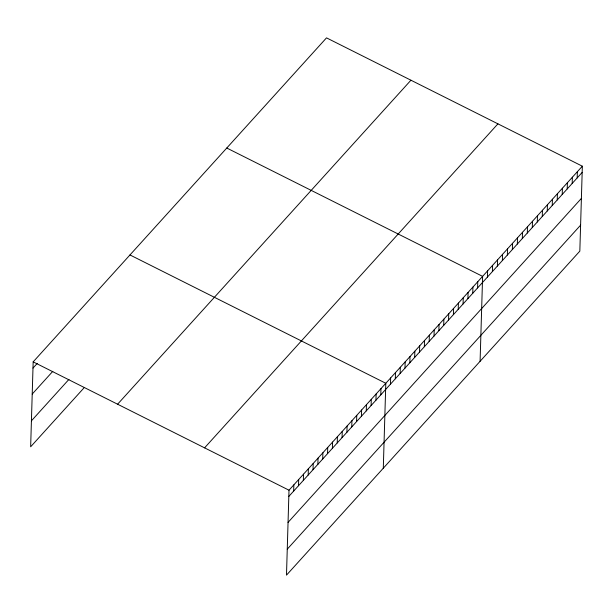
<?xml version="1.0" encoding="UTF-8"?>
<svg xmlns="http://www.w3.org/2000/svg" width="613" height="613" viewBox="0 0 613 613"><rect width="100%" height="100%" fill="white"/><g stroke="black" fill="none" stroke-linecap="round" stroke-linejoin="round"><path stroke-width="0.92" d="M582.35 166.2L289.007 490.201L286.486 575.14L579.829 251.131L582.35 166.2L326.514 37.86L33.171 361.869L30.65 446.8L83.889 387.998M293.665 491.082L293.849 484.86M298.5 485.734L298.684 479.512M303.343 480.385L303.527 474.163M308.186 475.037L308.37 468.815M313.021 469.696L313.205 463.474M317.863 464.347L318.047 458.126M322.706 458.999L322.89 452.777M327.541 453.658L327.725 447.436M332.384 448.31L332.568 442.088M337.227 442.961L337.411 436.74M342.062 437.621L342.246 431.399M346.904 432.272L347.088 426.05M351.747 426.924L351.931 420.702M356.582 421.583L356.766 415.361M361.425 416.235L361.609 410.013M366.267 410.886L366.451 404.664M371.103 405.538L371.286 399.316M375.945 400.197L376.129 393.975M380.788 394.849L380.972 388.627M383.294 468.217L385.807 383.278L129.971 254.947M390.466 384.159L390.65 377.937M395.308 378.811L395.492 372.589M400.143 373.463L400.327 367.241M404.986 368.122L405.17 361.9M409.829 362.773L410.013 356.551M414.664 357.425L414.848 351.203M419.507 352.084L419.69 345.862M424.349 346.736L424.533 340.514M429.184 341.387L429.368 335.165M434.027 336.039L434.211 329.817M438.87 330.698L439.054 324.476M443.705 325.35L443.889 319.128M448.547 320.001L448.731 313.779M453.39 314.661L453.574 308.439M458.225 309.312L458.409 303.09M463.068 303.964L463.252 297.742M467.911 298.623L468.094 292.401M472.746 293.275L472.93 287.053M477.588 287.926L477.772 281.704M480.094 361.295L482.615 276.363L226.779 148.024M487.419 277.076L487.603 270.854M492.4 271.567L492.584 265.345M497.388 266.057L497.572 259.835M502.376 260.548L502.56 254.326M507.365 255.039L507.549 248.817M512.353 249.529L512.537 243.315M517.334 244.028L517.518 237.806M522.322 238.518L522.506 232.296M527.31 233.009L527.494 226.787M532.299 227.5L532.482 221.278M537.287 221.99L537.471 215.768M542.267 216.481L542.459 210.267M547.256 210.979L547.44 204.757M552.244 205.47L552.428 199.248M557.232 199.961L557.416 193.739M562.221 194.451L562.405 188.229M567.201 188.942L567.393 182.72M572.19 183.433L572.373 177.218M577.178 177.931L577.362 171.709M32.987 368.091L37.224 363.409M32.213 394.067L52.787 371.34M31.424 420.825L68.932 379.393M117.596 404.22L410.94 80.211M204.581 447.85L497.925 123.849M288.823 496.423L582.166 172.422M288.049 522.399L581.392 198.397M287.259 549.164L580.603 225.155M33.171 361.869L289.007 490.201"/></g></svg>
